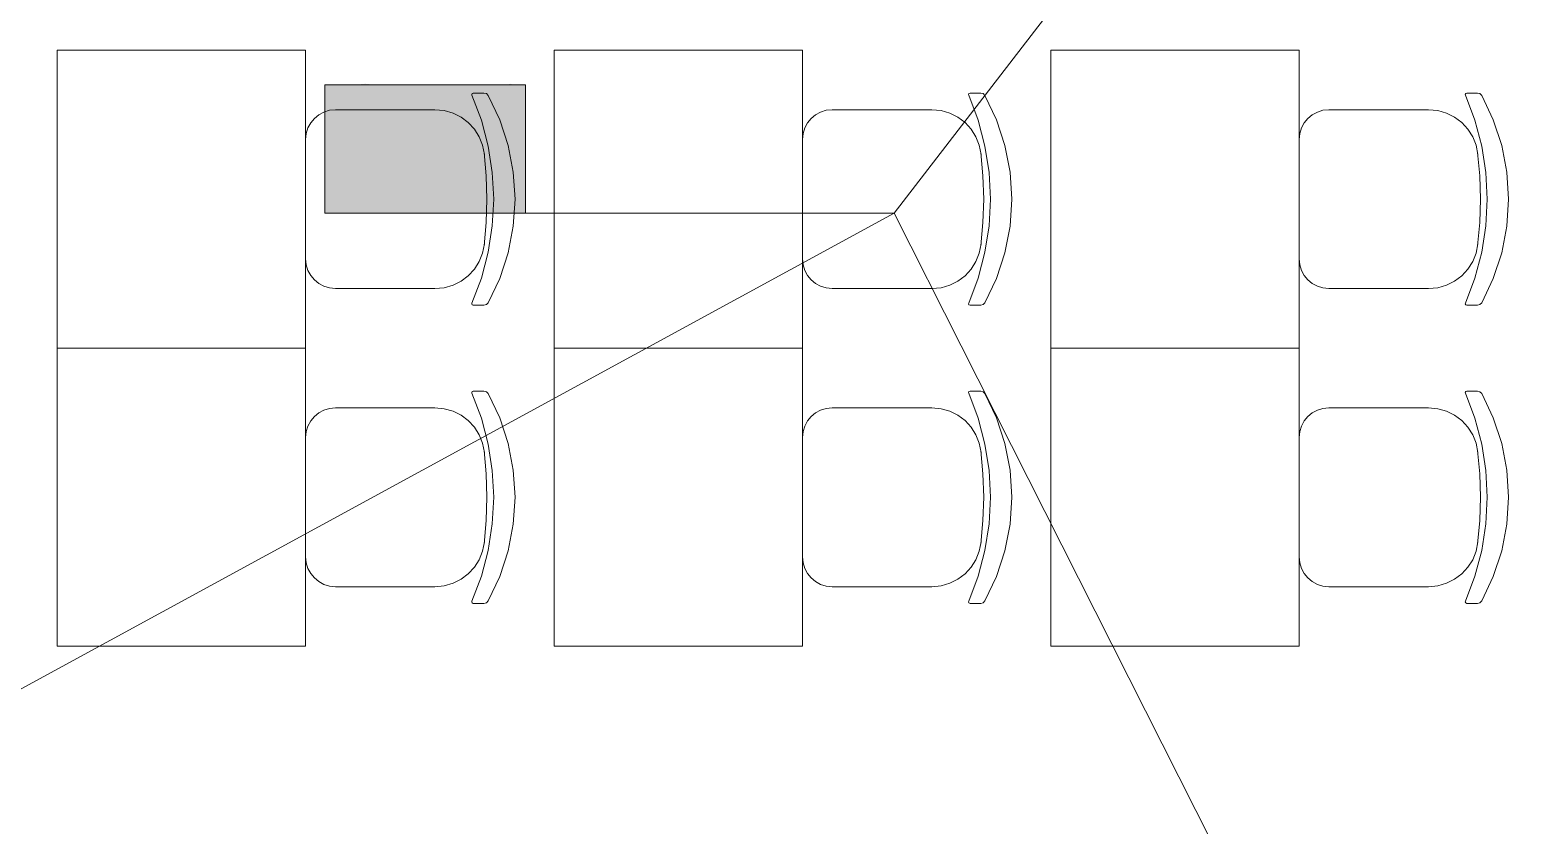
# Model space of a CAD drawing. Header units: millimetres. Extents: x 0 to 1189, y 0 to 841.
# Drawn here: x 567.72 to 597.88, y 332.33 to 348.33 of the extents above; entities that cross this region are included whole.
import ezdxf

# ---------------------------------------------------------------- set-up
doc = ezdxf.new("R2010")
doc.units = ezdxf.units.MM

msp = doc.modelspace()

# ---------------------------------------------------------------- hatches: boundary and pattern name
at = {"true_color": 0xffffff}
h = msp.add_hatch(color=7, dxfattribs=at)
h.dxf.hatch_style = 2
h.paths.add_polyline_path([(573.659876, 347.226301), (577.699883, 347.226301), (577.699883, 344.638297), (573.659876, 344.638297)])
h = msp.add_hatch(color=7, dxfattribs=at)
h.dxf.hatch_style = 2
h.paths.add_polyline_path([(573.659876, 347.226301), (577.699883, 347.226301), (577.699883, 344.638297), (573.659876, 344.638297)])
h = msp.add_hatch(color=7, dxfattribs=at)
h.dxf.hatch_style = 2
h.paths.add_polyline_path([(573.659876, 347.226301), (577.699883, 347.226301), (577.699883, 344.638297), (573.659876, 344.638297)])
at = {"true_color": 0x0077b0}
h = msp.add_hatch(color=144, dxfattribs=at)
h.paths.add_polyline_path([(574.870707, 345.831396), (574.870707, 346.638375), (574.841217, 346.795058), (574.752195, 346.926109), (574.623555, 347.012512), (574.467217, 347.041864), (574.310741, 347.012512), (574.179483, 346.926109), (574.092046, 346.795058), (574.063727, 346.638375), (574.063727, 345.831396), (574.092046, 345.675057), (574.179483, 345.546417), (574.310741, 345.457396), (574.467217, 345.427906), (574.623555, 345.457396), (574.752195, 345.546417), (574.841217, 345.675057)])
h.paths.add_polyline_path([(575.071349, 345.831396), (575.060195, 345.71074), (575.026769, 345.598714), (574.971122, 345.49568), (574.893306, 345.401999), (574.801538, 345.3247), (574.699485, 345.270189), (574.587821, 345.2379), (574.467217, 345.227264), (574.345485, 345.2379), (574.233777, 345.270189), (574.131579, 345.3247), (574.038371, 345.401999), (573.960641, 345.49568), (573.905184, 345.598714), (573.871948, 345.71074), (573.86088, 345.831396), (573.86088, 346.638375), (573.871948, 346.760107), (573.905184, 346.871814), (573.960641, 346.974013), (574.038371, 347.06722), (574.131579, 347.145036), (574.233777, 347.200683), (574.345485, 347.234109), (574.467217, 347.245263), (574.587873, 347.234152), (574.699899, 347.201028), (574.802933, 347.146199), (574.896614, 347.069976), (574.972518, 346.976339), (575.027183, 346.873192), (575.060247, 346.760538), (575.071349, 346.638375)])
h = msp.add_hatch(color=144, dxfattribs=at)
h.paths.add_polyline_path([(574.870707, 345.831396), (574.870707, 346.638375), (574.841217, 346.795058), (574.752195, 346.926109), (574.623555, 347.012512), (574.467217, 347.041864), (574.310741, 347.012512), (574.179483, 346.926109), (574.092046, 346.795058), (574.063727, 346.638375), (574.063727, 345.831396), (574.092046, 345.675057), (574.179483, 345.546417), (574.310741, 345.457396), (574.467217, 345.427906), (574.623555, 345.457396), (574.752195, 345.546417), (574.841217, 345.675057)])
h.paths.add_polyline_path([(575.071349, 345.831396), (575.060195, 345.71074), (575.026769, 345.598714), (574.971122, 345.49568), (574.893306, 345.401999), (574.801538, 345.3247), (574.699485, 345.270189), (574.587821, 345.2379), (574.467217, 345.227264), (574.345485, 345.2379), (574.233777, 345.270189), (574.131579, 345.3247), (574.038371, 345.401999), (573.960641, 345.49568), (573.905184, 345.598714), (573.871948, 345.71074), (573.86088, 345.831396), (573.86088, 346.638375), (573.871948, 346.760107), (573.905184, 346.871814), (573.960641, 346.974013), (574.038371, 347.06722), (574.131579, 347.145036), (574.233777, 347.200683), (574.345485, 347.234109), (574.467217, 347.245263), (574.587873, 347.234152), (574.699899, 347.201028), (574.802933, 347.146199), (574.896614, 347.069976), (574.972518, 346.976339), (575.027183, 346.873192), (575.060247, 346.760538), (575.071349, 346.638375)])
h = msp.add_hatch(color=144, dxfattribs=at)
h.paths.add_polyline_path([(574.870707, 345.831396), (574.870707, 346.638375), (574.841217, 346.795058), (574.752195, 346.926109), (574.623555, 347.012512), (574.467217, 347.041864), (574.310741, 347.012512), (574.179483, 346.926109), (574.092046, 346.795058), (574.063727, 346.638375), (574.063727, 345.831396), (574.092046, 345.675057), (574.179483, 345.546417), (574.310741, 345.457396), (574.467217, 345.427906), (574.623555, 345.457396), (574.752195, 345.546417), (574.841217, 345.675057)])
h.paths.add_polyline_path([(575.071349, 345.831396), (575.060195, 345.71074), (575.026769, 345.598714), (574.971122, 345.49568), (574.893306, 345.401999), (574.801538, 345.3247), (574.699485, 345.270189), (574.587821, 345.2379), (574.467217, 345.227264), (574.345485, 345.2379), (574.233777, 345.270189), (574.131579, 345.3247), (574.038371, 345.401999), (573.960641, 345.49568), (573.905184, 345.598714), (573.871948, 345.71074), (573.86088, 345.831396), (573.86088, 346.638375), (573.871948, 346.760107), (573.905184, 346.871814), (573.960641, 346.974013), (574.038371, 347.06722), (574.131579, 347.145036), (574.233777, 347.200683), (574.345485, 347.234109), (574.467217, 347.245263), (574.587873, 347.234152), (574.699899, 347.201028), (574.802933, 347.146199), (574.896614, 347.069976), (574.972518, 346.976339), (575.027183, 346.873192), (575.060247, 346.760538), (575.071349, 346.638375)])
h = msp.add_hatch(color=144, dxfattribs=at)
h.dxf.hatch_style = 2
h.paths.add_polyline_path([(577.293826, 346.900753), (577.062316, 346.669243), (576.99176, 346.638375), (576.915624, 346.663662), (576.890337, 346.739798), (576.918449, 346.810354), (577.31367, 347.205575), (577.35446, 347.234927), (577.39525, 347.245263), (577.471387, 347.2197), (577.496674, 347.143288), (577.496674, 345.325931), (577.471387, 345.251173), (577.39525, 345.227264), (577.319113, 345.251173), (577.293826, 345.325931)])
h = msp.add_hatch(color=144, dxfattribs=at)
h.dxf.hatch_style = 2
h.paths.add_polyline_path([(577.293826, 346.900753), (577.062316, 346.669243), (576.99176, 346.638375), (576.915624, 346.663662), (576.890337, 346.739798), (576.918449, 346.810354), (577.31367, 347.205575), (577.35446, 347.234927), (577.39525, 347.245263), (577.471387, 347.2197), (577.496674, 347.143288), (577.496674, 345.325931), (577.471387, 345.251173), (577.39525, 345.227264), (577.319113, 345.251173), (577.293826, 345.325931)])
h = msp.add_hatch(color=144, dxfattribs=at)
h.dxf.hatch_style = 2
h.paths.add_polyline_path([(577.293826, 346.900753), (577.062316, 346.669243), (576.99176, 346.638375), (576.915624, 346.663662), (576.890337, 346.739798), (576.918449, 346.810354), (577.31367, 347.205575), (577.35446, 347.234927), (577.39525, 347.245263), (577.471387, 347.2197), (577.496674, 347.143288), (577.496674, 345.325931), (577.471387, 345.251173), (577.39525, 345.227264), (577.319113, 345.251173), (577.293826, 345.325931)])
h = msp.add_hatch(color=144, dxfattribs=at)
h.dxf.hatch_style = 2
h.paths.add_polyline_path([(576.384247, 345.729421), (575.577268, 345.729421), (575.501131, 345.754983), (575.475844, 345.831396), (575.501131, 345.907532), (575.577268, 345.932819), (576.384247, 345.932819), (576.460383, 345.907532), (576.48567, 345.831396), (576.460383, 345.754983)])
h = msp.add_hatch(color=144, dxfattribs=at)
h.dxf.hatch_style = 2
h.paths.add_polyline_path([(576.384247, 345.729421), (575.577268, 345.729421), (575.501131, 345.754983), (575.475844, 345.831396), (575.501131, 345.907532), (575.577268, 345.932819), (576.384247, 345.932819), (576.460383, 345.907532), (576.48567, 345.831396), (576.460383, 345.754983)])
h = msp.add_hatch(color=144, dxfattribs=at)
h.dxf.hatch_style = 2
h.paths.add_polyline_path([(576.384247, 345.729421), (575.577268, 345.729421), (575.501131, 345.754983), (575.475844, 345.831396), (575.501131, 345.907532), (575.577268, 345.932819), (576.384247, 345.932819), (576.460383, 345.907532), (576.48567, 345.831396), (576.460383, 345.754983)])

# ---------------------------------------------------------------- linework, layer by layer
at = {"color": 144, "lineweight": 0, "true_color": 0x0077b0}
for points in [[(604.129923, 369.295335), (585.119894, 344.638297)], [(573.659876, 347.226301), (577.699883, 347.226301)], [(573.659876, 344.638297), (573.659876, 347.226301)], [(573.659876, 347.226301), (577.699883, 347.226301)], [(573.659876, 344.638297), (573.659876, 347.226301)], [(573.659876, 347.226301), (577.699883, 347.226301)], [(573.659876, 344.638297), (573.659876, 347.226301)], [(577.699883, 347.226301), (577.699883, 344.638297)], [(577.699883, 347.226301), (577.699883, 344.638297)], [(577.699883, 347.226301), (577.699883, 344.638297)], [(546.162834, 323.425265), (585.119894, 344.638297)], [(577.699883, 344.638297), (573.659876, 344.638297)], [(577.699883, 344.638297), (573.659876, 344.638297)], [(577.699883, 344.638297), (573.659876, 344.638297)], [(585.119894, 344.638297), (577.699883, 344.638297)], [(585.119894, 344.638297), (577.699883, 344.638297)], [(585.119894, 344.638297), (577.699883, 344.638297)], [(599.616916, 315.936253), (585.119894, 344.638297)]]:
    msp.add_lwpolyline(points, dxfattribs=at)
at = {"color": 253, "lineweight": 0, "true_color": 0x999999}
for points in [[(568.271868, 341.924293), (568.271868, 347.924302)], [(568.271868, 347.924302), (573.271876, 347.924302)], [(573.271876, 347.924302), (573.271876, 341.924293)], [(578.271883, 341.924293), (578.271883, 347.924302)], [(578.271883, 347.924302), (583.271891, 347.924302)], [(583.271891, 347.924302), (583.271891, 341.924293)], [(588.271899, 341.924293), (588.271899, 347.924302)], [(588.271899, 347.924302), (593.271906, 347.924302)], [(593.271906, 347.924302), (593.271906, 341.924293)], [(576.618881, 347.016301), (576.615881, 347.029301), (576.624506, 347.050676), (576.645881, 347.059301)], [(576.618881, 347.016301), (576.615881, 347.029301), (576.624506, 347.050676), (576.645881, 347.059301)], [(576.618881, 347.016301), (576.809241, 346.512659), (576.946256, 345.993174), (577.029085, 345.462252), (577.056882, 344.924298), (577.029085, 344.386484), (576.946256, 343.855796), (576.809241, 343.336358), (576.618881, 342.832294)], [(576.618881, 347.016301), (576.809241, 346.512659), (576.946256, 345.993174), (577.029085, 345.462252), (577.056882, 344.924298), (577.029085, 344.386484), (576.946256, 343.855796), (576.809241, 343.336358), (576.618881, 342.832294)], [(576.861881, 347.059301), (576.645881, 347.059301)], [(576.861881, 347.059301), (576.645881, 347.059301)], [(576.861881, 347.059301), (576.910756, 347.046676), (576.946881, 347.012301)], [(576.861881, 347.059301), (576.910756, 347.046676), (576.946881, 347.012301)], [(576.946881, 347.012301), (577.180601, 346.519269), (577.349632, 346.002799), (577.452288, 345.46908), (577.486882, 344.924298), (577.452288, 344.379937), (577.349632, 343.846171), (577.180601, 343.329467), (576.946881, 342.836294)], [(576.946881, 347.012301), (577.180601, 346.519269), (577.349632, 346.002799), (577.452288, 345.46908), (577.486882, 344.924298), (577.452288, 344.379937), (577.349632, 343.846171), (577.180601, 343.329467), (576.946881, 342.836294)], [(586.618896, 347.016301), (586.615896, 347.029301), (586.624521, 347.050676), (586.645896, 347.059301)], [(586.618896, 347.016301), (586.615896, 347.029301), (586.624521, 347.050676), (586.645896, 347.059301)], [(586.618896, 347.016301), (586.809256, 346.512659), (586.946272, 345.993174), (587.0291, 345.462252), (587.056897, 344.924298), (587.0291, 344.386484), (586.946272, 343.855796), (586.809256, 343.336358), (586.618896, 342.832294)], [(586.618896, 347.016301), (586.809256, 346.512659), (586.946272, 345.993174), (587.0291, 345.462252), (587.056897, 344.924298), (587.0291, 344.386484), (586.946272, 343.855796), (586.809256, 343.336358), (586.618896, 342.832294)], [(586.861897, 347.059301), (586.645896, 347.059301)], [(586.861897, 347.059301), (586.645896, 347.059301)], [(586.861897, 347.059301), (586.910772, 347.046676), (586.946897, 347.012301)], [(586.861897, 347.059301), (586.910772, 347.046676), (586.946897, 347.012301)], [(586.946897, 347.012301), (587.180616, 346.519269), (587.349647, 346.002799), (587.452304, 345.46908), (587.486898, 344.924298), (587.452304, 344.379937), (587.349647, 343.846171), (587.180616, 343.329467), (586.946897, 342.836294)], [(586.946897, 347.012301), (587.180616, 346.519269), (587.349647, 346.002799), (587.452304, 345.46908), (587.486898, 344.924298), (587.452304, 344.379937), (587.349647, 343.846171), (587.180616, 343.329467), (586.946897, 342.836294)], [(596.618911, 347.016301), (596.615911, 347.029301), (596.624537, 347.050676), (596.645912, 347.059301)], [(596.618911, 347.016301), (596.615911, 347.029301), (596.624537, 347.050676), (596.645912, 347.059301)], [(596.618911, 347.016301), (596.809271, 346.512659), (596.946287, 345.993174), (597.029115, 345.462252), (597.056912, 344.924298), (597.029115, 344.386484), (596.946287, 343.855796), (596.809271, 343.336358), (596.618911, 342.832294)], [(596.618911, 347.016301), (596.809271, 346.512659), (596.946287, 345.993174), (597.029115, 345.462252), (597.056912, 344.924298), (597.029115, 344.386484), (596.946287, 343.855796), (596.809271, 343.336358), (596.618911, 342.832294)], [(596.861912, 347.059301), (596.645912, 347.059301)], [(596.861912, 347.059301), (596.645912, 347.059301)], [(596.861912, 347.059301), (596.910787, 347.046676), (596.946912, 347.012301)], [(596.861912, 347.059301), (596.910787, 347.046676), (596.946912, 347.012301)], [(596.946912, 347.012301), (597.180631, 346.519269), (597.349663, 346.002799), (597.452319, 345.46908), (597.486913, 344.924298), (597.452319, 344.379937), (597.349663, 343.846171), (597.180631, 343.329467), (596.946912, 342.836294)], [(596.946912, 347.012301), (597.180631, 346.519269), (597.349663, 346.002799), (597.452319, 345.46908), (597.486913, 344.924298), (597.452319, 344.379937), (597.349663, 343.846171), (597.180631, 343.329467), (596.946912, 342.836294)], [(573.271876, 346.124299), (573.284081, 346.245401), (573.319079, 346.358112), (573.374444, 346.460042), (573.447751, 346.5488), (573.536574, 346.621996), (573.638486, 346.677238), (573.751062, 346.712136), (573.871877, 346.7243)], [(573.271876, 346.124299), (573.284081, 346.245401), (573.319079, 346.358112), (573.374444, 346.460042), (573.447751, 346.5488), (573.536574, 346.621996), (573.638486, 346.677238), (573.751062, 346.712136), (573.871877, 346.7243)], [(573.871877, 346.7243), (575.87488, 346.7243)], [(573.871877, 346.7243), (575.87488, 346.7243)], [(575.87488, 346.7243), (576.063116, 346.706587), (576.240021, 346.655535), (576.402136, 346.574271), (576.546006, 346.465925), (576.668172, 346.333626), (576.765178, 346.180503), (576.833567, 346.009684), (576.869881, 345.824299)], [(575.87488, 346.7243), (576.063116, 346.706587), (576.240021, 346.655535), (576.402136, 346.574271), (576.546006, 346.465925), (576.668172, 346.333626), (576.765178, 346.180503), (576.833567, 346.009684), (576.869881, 345.824299)], [(583.271891, 346.124299), (583.284096, 346.245401), (583.319094, 346.358112), (583.37446, 346.460042), (583.447766, 346.5488), (583.536589, 346.621996), (583.638501, 346.677238), (583.751077, 346.712136), (583.871892, 346.7243)], [(583.271891, 346.124299), (583.284096, 346.245401), (583.319094, 346.358112), (583.37446, 346.460042), (583.447766, 346.5488), (583.536589, 346.621996), (583.638501, 346.677238), (583.751077, 346.712136), (583.871892, 346.7243)], [(583.871892, 346.7243), (585.874895, 346.7243)], [(583.871892, 346.7243), (585.874895, 346.7243)], [(585.874895, 346.7243), (586.063132, 346.706587), (586.240036, 346.655535), (586.402152, 346.574271), (586.546021, 346.465925), (586.668187, 346.333626), (586.765193, 346.180503), (586.833582, 346.009684), (586.869897, 345.824299)], [(585.874895, 346.7243), (586.063132, 346.706587), (586.240036, 346.655535), (586.402152, 346.574271), (586.546021, 346.465925), (586.668187, 346.333626), (586.765193, 346.180503), (586.833582, 346.009684), (586.869897, 345.824299)], [(593.271906, 346.124299), (593.284111, 346.245401), (593.31911, 346.358112), (593.374475, 346.460042), (593.447782, 346.5488), (593.536604, 346.621996), (593.638516, 346.677238), (593.751093, 346.712136), (593.871907, 346.7243)], [(593.271906, 346.124299), (593.284111, 346.245401), (593.31911, 346.358112), (593.374475, 346.460042), (593.447782, 346.5488), (593.536604, 346.621996), (593.638516, 346.677238), (593.751093, 346.712136), (593.871907, 346.7243)], [(593.871907, 346.7243), (595.87491, 346.7243)], [(593.871907, 346.7243), (595.87491, 346.7243)], [(595.87491, 346.7243), (596.063147, 346.706587), (596.240052, 346.655535), (596.402167, 346.574271), (596.546036, 346.465925), (596.668203, 346.333626), (596.765209, 346.180503), (596.833597, 346.009684), (596.869912, 345.824299)], [(595.87491, 346.7243), (596.063147, 346.706587), (596.240052, 346.655535), (596.402167, 346.574271), (596.546036, 346.465925), (596.668203, 346.333626), (596.765209, 346.180503), (596.833597, 346.009684), (596.869912, 345.824299)], [(573.271876, 343.723296), (573.271876, 346.124299)], [(573.271876, 343.723296), (573.271876, 346.124299)], [(583.271891, 343.723296), (583.271891, 346.124299)], [(583.271891, 343.723296), (583.271891, 346.124299)], [(593.271906, 343.723296), (593.271906, 346.124299)], [(593.271906, 343.723296), (593.271906, 346.124299)], [(576.864881, 345.865299), (576.906756, 345.395923), (576.920881, 344.924298), (576.906756, 344.453047), (576.864881, 343.983296)], [(576.864881, 345.865299), (576.906756, 345.395923), (576.920881, 344.924298), (576.906756, 344.453047), (576.864881, 343.983296)], [(586.864897, 345.865299), (586.906772, 345.395923), (586.920897, 344.924298), (586.906772, 344.453047), (586.864897, 343.983296)], [(586.864897, 345.865299), (586.906772, 345.395923), (586.920897, 344.924298), (586.906772, 344.453047), (586.864897, 343.983296)], [(596.864912, 345.865299), (596.906787, 345.395923), (596.920912, 344.924298), (596.906787, 344.453047), (596.864912, 343.983296)], [(596.864912, 345.865299), (596.906787, 345.395923), (596.920912, 344.924298), (596.906787, 344.453047), (596.864912, 343.983296)], [(576.869881, 344.024296), (576.833567, 343.838911), (576.765178, 343.668093), (576.668172, 343.514969), (576.546006, 343.38267), (576.402136, 343.274324), (576.240021, 343.193061), (576.063116, 343.142008), (575.87488, 343.124295)], [(576.869881, 344.024296), (576.833567, 343.838911), (576.765178, 343.668093), (576.668172, 343.514969), (576.546006, 343.38267), (576.402136, 343.274324), (576.240021, 343.193061), (576.063116, 343.142008), (575.87488, 343.124295)], [(586.869897, 344.024296), (586.833582, 343.838911), (586.765193, 343.668093), (586.668187, 343.514969), (586.546021, 343.38267), (586.402152, 343.274324), (586.240036, 343.193061), (586.063132, 343.142008), (585.874895, 343.124295)], [(586.869897, 344.024296), (586.833582, 343.838911), (586.765193, 343.668093), (586.668187, 343.514969), (586.546021, 343.38267), (586.402152, 343.274324), (586.240036, 343.193061), (586.063132, 343.142008), (585.874895, 343.124295)], [(596.869912, 344.024296), (596.833597, 343.838911), (596.765209, 343.668093), (596.668203, 343.514969), (596.546036, 343.38267), (596.402167, 343.274324), (596.240052, 343.193061), (596.063147, 343.142008), (595.87491, 343.124295)], [(596.869912, 344.024296), (596.833597, 343.838911), (596.765209, 343.668093), (596.668203, 343.514969), (596.546036, 343.38267), (596.402167, 343.274324), (596.240052, 343.193061), (596.063147, 343.142008), (595.87491, 343.124295)], [(573.871877, 343.124295), (573.751062, 343.1365), (573.638486, 343.171498), (573.536574, 343.226863), (573.447751, 343.30017), (573.374444, 343.388993), (573.319079, 343.490905), (573.284081, 343.603481), (573.271876, 343.724296)], [(573.871877, 343.124295), (573.751062, 343.1365), (573.638486, 343.171498), (573.536574, 343.226863), (573.447751, 343.30017), (573.374444, 343.388993), (573.319079, 343.490905), (573.284081, 343.603481), (573.271876, 343.724296)], [(583.871892, 343.124295), (583.751077, 343.1365), (583.638501, 343.171498), (583.536589, 343.226863), (583.447766, 343.30017), (583.37446, 343.388993), (583.319094, 343.490905), (583.284096, 343.603481), (583.271891, 343.724296)], [(583.871892, 343.124295), (583.751077, 343.1365), (583.638501, 343.171498), (583.536589, 343.226863), (583.447766, 343.30017), (583.37446, 343.388993), (583.319094, 343.490905), (583.284096, 343.603481), (583.271891, 343.724296)], [(593.871907, 343.124295), (593.751093, 343.1365), (593.638516, 343.171498), (593.536604, 343.226863), (593.447782, 343.30017), (593.374475, 343.388993), (593.31911, 343.490905), (593.284111, 343.603481), (593.271906, 343.724296)], [(593.871907, 343.124295), (593.751093, 343.1365), (593.638516, 343.171498), (593.536604, 343.226863), (593.447782, 343.30017), (593.374475, 343.388993), (593.31911, 343.490905), (593.284111, 343.603481), (593.271906, 343.724296)], [(573.871877, 343.124295), (575.87488, 343.124295)], [(573.871877, 343.124295), (575.87488, 343.124295)], [(583.871892, 343.124295), (585.874895, 343.124295)], [(583.871892, 343.124295), (585.874895, 343.124295)], [(593.871907, 343.124295), (595.87491, 343.124295)], [(593.871907, 343.124295), (595.87491, 343.124295)], [(576.645881, 342.789294), (576.624506, 342.798294), (576.615881, 342.819294), (576.618881, 342.832294)], [(576.645881, 342.789294), (576.624506, 342.798294), (576.615881, 342.819294), (576.618881, 342.832294)], [(576.861881, 342.789294), (576.645881, 342.789294)], [(576.861881, 342.789294), (576.645881, 342.789294)], [(576.946881, 342.836294), (576.910756, 342.801919), (576.861881, 342.789294)], [(576.946881, 342.836294), (576.910756, 342.801919), (576.861881, 342.789294)], [(586.645896, 342.789294), (586.624521, 342.798294), (586.615896, 342.819294), (586.618896, 342.832294)], [(586.645896, 342.789294), (586.624521, 342.798294), (586.615896, 342.819294), (586.618896, 342.832294)], [(586.861897, 342.789294), (586.645896, 342.789294)], [(586.861897, 342.789294), (586.645896, 342.789294)], [(586.946897, 342.836294), (586.910772, 342.801919), (586.861897, 342.789294)], [(586.946897, 342.836294), (586.910772, 342.801919), (586.861897, 342.789294)], [(596.645912, 342.789294), (596.624537, 342.798294), (596.615911, 342.819294), (596.618911, 342.832294)], [(596.645912, 342.789294), (596.624537, 342.798294), (596.615911, 342.819294), (596.618911, 342.832294)], [(596.861912, 342.789294), (596.645912, 342.789294)], [(596.861912, 342.789294), (596.645912, 342.789294)], [(596.946912, 342.836294), (596.910787, 342.801919), (596.861912, 342.789294)], [(596.946912, 342.836294), (596.910787, 342.801919), (596.861912, 342.789294)], [(568.271868, 335.924284), (568.271868, 341.924293)], [(568.271868, 341.924293), (573.271876, 341.924293)], [(573.271876, 341.924293), (568.271868, 341.924293)], [(573.271876, 341.924293), (573.271876, 335.924284)], [(578.271883, 335.924284), (578.271883, 341.924293)], [(578.271883, 341.924293), (583.271891, 341.924293)], [(583.271891, 341.924293), (578.271883, 341.924293)], [(583.271891, 341.924293), (583.271891, 335.924284)], [(588.271899, 335.924284), (588.271899, 341.924293)], [(588.271899, 341.924293), (593.271906, 341.924293)], [(593.271906, 341.924293), (588.271899, 341.924293)], [(593.271906, 341.924293), (593.271906, 335.924284)], [(576.618881, 341.016292), (576.615881, 341.029292), (576.624506, 341.050667), (576.645881, 341.059292)], [(576.618881, 341.016292), (576.615881, 341.029292), (576.624506, 341.050667), (576.645881, 341.059292)], [(576.618881, 341.016292), (576.809241, 340.51265), (576.946256, 339.993165), (577.029085, 339.462242), (577.056882, 338.924288), (577.029085, 338.386475), (576.946256, 337.855787), (576.809241, 337.336349), (576.618881, 336.832285)], [(576.618881, 341.016292), (576.809241, 340.51265), (576.946256, 339.993165), (577.029085, 339.462242), (577.056882, 338.924288), (577.029085, 338.386475), (576.946256, 337.855787), (576.809241, 337.336349), (576.618881, 336.832285)], [(576.861881, 341.059292), (576.645881, 341.059292)], [(576.861881, 341.059292), (576.645881, 341.059292)], [(576.861881, 341.059292), (576.910756, 341.046667), (576.946881, 341.012292)], [(576.861881, 341.059292), (576.910756, 341.046667), (576.946881, 341.012292)], [(576.946881, 341.012292), (577.180601, 340.51926), (577.349632, 340.00279), (577.452288, 339.469071), (577.486882, 338.924288), (577.452288, 338.379928), (577.349632, 337.846162), (577.180601, 337.329458), (576.946881, 336.836285)], [(576.946881, 341.012292), (577.180601, 340.51926), (577.349632, 340.00279), (577.452288, 339.469071), (577.486882, 338.924288), (577.452288, 338.379928), (577.349632, 337.846162), (577.180601, 337.329458), (576.946881, 336.836285)], [(586.618896, 341.016292), (586.615896, 341.029292), (586.624521, 341.050667), (586.645896, 341.059292)], [(586.618896, 341.016292), (586.615896, 341.029292), (586.624521, 341.050667), (586.645896, 341.059292)], [(586.618896, 341.016292), (586.809256, 340.51265), (586.946272, 339.993165), (587.0291, 339.462242), (587.056897, 338.924288), (587.0291, 338.386475), (586.946272, 337.855787), (586.809256, 337.336349), (586.618896, 336.832285)], [(586.618896, 341.016292), (586.809256, 340.51265), (586.946272, 339.993165), (587.0291, 339.462242), (587.056897, 338.924288), (587.0291, 338.386475), (586.946272, 337.855787), (586.809256, 337.336349), (586.618896, 336.832285)], [(586.861897, 341.059292), (586.645896, 341.059292)], [(586.861897, 341.059292), (586.645896, 341.059292)], [(586.861897, 341.059292), (586.910772, 341.046667), (586.946897, 341.012292)], [(586.861897, 341.059292), (586.910772, 341.046667), (586.946897, 341.012292)], [(586.946897, 341.012292), (587.180616, 340.51926), (587.349647, 340.00279), (587.452304, 339.469071), (587.486898, 338.924288), (587.452304, 338.379928), (587.349647, 337.846162), (587.180616, 337.329458), (586.946897, 336.836285)], [(586.946897, 341.012292), (587.180616, 340.51926), (587.349647, 340.00279), (587.452304, 339.469071), (587.486898, 338.924288), (587.452304, 338.379928), (587.349647, 337.846162), (587.180616, 337.329458), (586.946897, 336.836285)], [(596.618911, 341.016292), (596.615911, 341.029292), (596.624537, 341.050667), (596.645912, 341.059292)], [(596.618911, 341.016292), (596.615911, 341.029292), (596.624537, 341.050667), (596.645912, 341.059292)], [(596.618911, 341.016292), (596.809271, 340.51265), (596.946287, 339.993165), (597.029115, 339.462242), (597.056912, 338.924288), (597.029115, 338.386475), (596.946287, 337.855787), (596.809271, 337.336349), (596.618911, 336.832285)], [(596.618911, 341.016292), (596.809271, 340.51265), (596.946287, 339.993165), (597.029115, 339.462242), (597.056912, 338.924288), (597.029115, 338.386475), (596.946287, 337.855787), (596.809271, 337.336349), (596.618911, 336.832285)], [(596.861912, 341.059292), (596.645912, 341.059292)], [(596.861912, 341.059292), (596.645912, 341.059292)], [(596.861912, 341.059292), (596.910787, 341.046667), (596.946912, 341.012292)], [(596.861912, 341.059292), (596.910787, 341.046667), (596.946912, 341.012292)], [(596.946912, 341.012292), (597.180631, 340.51926), (597.349663, 340.00279), (597.452319, 339.469071), (597.486913, 338.924288), (597.452319, 338.379928), (597.349663, 337.846162), (597.180631, 337.329458), (596.946912, 336.836285)], [(596.946912, 341.012292), (597.180631, 340.51926), (597.349663, 340.00279), (597.452319, 339.469071), (597.486913, 338.924288), (597.452319, 338.379928), (597.349663, 337.846162), (597.180631, 337.329458), (596.946912, 336.836285)], [(573.271876, 340.12429), (573.284081, 340.245392), (573.319079, 340.358103), (573.374444, 340.460033), (573.447751, 340.548791), (573.536574, 340.621986), (573.638486, 340.677229), (573.751062, 340.712127), (573.871877, 340.724291)], [(573.271876, 340.12429), (573.284081, 340.245392), (573.319079, 340.358103), (573.374444, 340.460033), (573.447751, 340.548791), (573.536574, 340.621986), (573.638486, 340.677229), (573.751062, 340.712127), (573.871877, 340.724291)], [(573.871877, 340.724291), (575.87488, 340.724291)], [(573.871877, 340.724291), (575.87488, 340.724291)], [(575.87488, 340.724291), (576.063116, 340.706578), (576.240021, 340.655526), (576.402136, 340.574262), (576.546006, 340.465916), (576.668172, 340.333617), (576.765178, 340.180494), (576.833567, 340.009675), (576.869881, 339.82429)], [(575.87488, 340.724291), (576.063116, 340.706578), (576.240021, 340.655526), (576.402136, 340.574262), (576.546006, 340.465916), (576.668172, 340.333617), (576.765178, 340.180494), (576.833567, 340.009675), (576.869881, 339.82429)], [(583.271891, 340.12429), (583.284096, 340.245392), (583.319094, 340.358103), (583.37446, 340.460033), (583.447766, 340.548791), (583.536589, 340.621986), (583.638501, 340.677229), (583.751077, 340.712127), (583.871892, 340.724291)], [(583.271891, 340.12429), (583.284096, 340.245392), (583.319094, 340.358103), (583.37446, 340.460033), (583.447766, 340.548791), (583.536589, 340.621986), (583.638501, 340.677229), (583.751077, 340.712127), (583.871892, 340.724291)], [(583.871892, 340.724291), (585.874895, 340.724291)], [(583.871892, 340.724291), (585.874895, 340.724291)], [(585.874895, 340.724291), (586.063132, 340.706578), (586.240036, 340.655526), (586.402152, 340.574262), (586.546021, 340.465916), (586.668187, 340.333617), (586.765193, 340.180494), (586.833582, 340.009675), (586.869897, 339.82429)], [(585.874895, 340.724291), (586.063132, 340.706578), (586.240036, 340.655526), (586.402152, 340.574262), (586.546021, 340.465916), (586.668187, 340.333617), (586.765193, 340.180494), (586.833582, 340.009675), (586.869897, 339.82429)], [(593.271906, 340.12429), (593.284111, 340.245392), (593.31911, 340.358103), (593.374475, 340.460033), (593.447782, 340.548791), (593.536604, 340.621986), (593.638516, 340.677229), (593.751093, 340.712127), (593.871907, 340.724291)], [(593.271906, 340.12429), (593.284111, 340.245392), (593.31911, 340.358103), (593.374475, 340.460033), (593.447782, 340.548791), (593.536604, 340.621986), (593.638516, 340.677229), (593.751093, 340.712127), (593.871907, 340.724291)], [(593.871907, 340.724291), (595.87491, 340.724291)], [(593.871907, 340.724291), (595.87491, 340.724291)], [(595.87491, 340.724291), (596.063147, 340.706578), (596.240052, 340.655526), (596.402167, 340.574262), (596.546036, 340.465916), (596.668203, 340.333617), (596.765209, 340.180494), (596.833597, 340.009675), (596.869912, 339.82429)], [(595.87491, 340.724291), (596.063147, 340.706578), (596.240052, 340.655526), (596.402167, 340.574262), (596.546036, 340.465916), (596.668203, 340.333617), (596.765209, 340.180494), (596.833597, 340.009675), (596.869912, 339.82429)], [(573.271876, 337.723287), (573.271876, 340.12429)], [(573.271876, 337.723287), (573.271876, 340.12429)], [(583.271891, 337.723287), (583.271891, 340.12429)], [(583.271891, 337.723287), (583.271891, 340.12429)], [(593.271906, 337.723287), (593.271906, 340.12429)], [(593.271906, 337.723287), (593.271906, 340.12429)], [(576.864881, 339.86529), (576.906756, 339.395914), (576.920881, 338.924288), (576.906756, 338.453038), (576.864881, 337.983287)], [(576.864881, 339.86529), (576.906756, 339.395914), (576.920881, 338.924288), (576.906756, 338.453038), (576.864881, 337.983287)], [(586.864897, 339.86529), (586.906772, 339.395914), (586.920897, 338.924288), (586.906772, 338.453038), (586.864897, 337.983287)], [(586.864897, 339.86529), (586.906772, 339.395914), (586.920897, 338.924288), (586.906772, 338.453038), (586.864897, 337.983287)], [(596.864912, 339.86529), (596.906787, 339.395914), (596.920912, 338.924288), (596.906787, 338.453038), (596.864912, 337.983287)], [(596.864912, 339.86529), (596.906787, 339.395914), (596.920912, 338.924288), (596.906787, 338.453038), (596.864912, 337.983287)], [(576.869881, 338.024287), (576.833567, 337.838902), (576.765178, 337.668083), (576.668172, 337.51496), (576.546006, 337.382661), (576.402136, 337.274315), (576.240021, 337.193051), (576.063116, 337.141999), (575.87488, 337.124286)], [(576.869881, 338.024287), (576.833567, 337.838902), (576.765178, 337.668083), (576.668172, 337.51496), (576.546006, 337.382661), (576.402136, 337.274315), (576.240021, 337.193051), (576.063116, 337.141999), (575.87488, 337.124286)], [(586.869897, 338.024287), (586.833582, 337.838902), (586.765193, 337.668083), (586.668187, 337.51496), (586.546021, 337.382661), (586.402152, 337.274315), (586.240036, 337.193051), (586.063132, 337.141999), (585.874895, 337.124286)], [(586.869897, 338.024287), (586.833582, 337.838902), (586.765193, 337.668083), (586.668187, 337.51496), (586.546021, 337.382661), (586.402152, 337.274315), (586.240036, 337.193051), (586.063132, 337.141999), (585.874895, 337.124286)], [(596.869912, 338.024287), (596.833597, 337.838902), (596.765209, 337.668083), (596.668203, 337.51496), (596.546036, 337.382661), (596.402167, 337.274315), (596.240052, 337.193051), (596.063147, 337.141999), (595.87491, 337.124286)], [(596.869912, 338.024287), (596.833597, 337.838902), (596.765209, 337.668083), (596.668203, 337.51496), (596.546036, 337.382661), (596.402167, 337.274315), (596.240052, 337.193051), (596.063147, 337.141999), (595.87491, 337.124286)], [(573.871877, 337.124286), (573.751062, 337.136491), (573.638486, 337.171489), (573.536574, 337.226854), (573.447751, 337.300161), (573.374444, 337.388983), (573.319079, 337.490896), (573.284081, 337.603472), (573.271876, 337.724287)], [(573.871877, 337.124286), (573.751062, 337.136491), (573.638486, 337.171489), (573.536574, 337.226854), (573.447751, 337.300161), (573.374444, 337.388983), (573.319079, 337.490896), (573.284081, 337.603472), (573.271876, 337.724287)], [(583.871892, 337.124286), (583.751077, 337.136491), (583.638501, 337.171489), (583.536589, 337.226854), (583.447766, 337.300161), (583.37446, 337.388983), (583.319094, 337.490896), (583.284096, 337.603472), (583.271891, 337.724287)], [(583.871892, 337.124286), (583.751077, 337.136491), (583.638501, 337.171489), (583.536589, 337.226854), (583.447766, 337.300161), (583.37446, 337.388983), (583.319094, 337.490896), (583.284096, 337.603472), (583.271891, 337.724287)], [(593.871907, 337.124286), (593.751093, 337.136491), (593.638516, 337.171489), (593.536604, 337.226854), (593.447782, 337.300161), (593.374475, 337.388983), (593.31911, 337.490896), (593.284111, 337.603472), (593.271906, 337.724287)], [(593.871907, 337.124286), (593.751093, 337.136491), (593.638516, 337.171489), (593.536604, 337.226854), (593.447782, 337.300161), (593.374475, 337.388983), (593.31911, 337.490896), (593.284111, 337.603472), (593.271906, 337.724287)], [(573.871877, 337.124286), (575.87488, 337.124286)], [(573.871877, 337.124286), (575.87488, 337.124286)], [(583.871892, 337.124286), (585.874895, 337.124286)], [(583.871892, 337.124286), (585.874895, 337.124286)], [(593.871907, 337.124286), (595.87491, 337.124286)], [(593.871907, 337.124286), (595.87491, 337.124286)], [(576.645881, 336.789285), (576.624506, 336.798285), (576.615881, 336.819285), (576.618881, 336.832285)], [(576.645881, 336.789285), (576.624506, 336.798285), (576.615881, 336.819285), (576.618881, 336.832285)], [(576.861881, 336.789285), (576.645881, 336.789285)], [(576.861881, 336.789285), (576.645881, 336.789285)], [(576.946881, 336.836285), (576.910756, 336.80191), (576.861881, 336.789285)], [(576.946881, 336.836285), (576.910756, 336.80191), (576.861881, 336.789285)], [(586.645896, 336.789285), (586.624521, 336.798285), (586.615896, 336.819285), (586.618896, 336.832285)], [(586.645896, 336.789285), (586.624521, 336.798285), (586.615896, 336.819285), (586.618896, 336.832285)], [(586.861897, 336.789285), (586.645896, 336.789285)], [(586.861897, 336.789285), (586.645896, 336.789285)], [(586.946897, 336.836285), (586.910772, 336.80191), (586.861897, 336.789285)], [(586.946897, 336.836285), (586.910772, 336.80191), (586.861897, 336.789285)], [(596.645912, 336.789285), (596.624537, 336.798285), (596.615911, 336.819285), (596.618911, 336.832285)], [(596.645912, 336.789285), (596.624537, 336.798285), (596.615911, 336.819285), (596.618911, 336.832285)], [(596.861912, 336.789285), (596.645912, 336.789285)], [(596.861912, 336.789285), (596.645912, 336.789285)], [(596.946912, 336.836285), (596.910787, 336.80191), (596.861912, 336.789285)], [(596.946912, 336.836285), (596.910787, 336.80191), (596.861912, 336.789285)], [(573.271876, 335.924284), (568.271868, 335.924284)], [(583.271891, 335.924284), (578.271883, 335.924284)], [(593.271906, 335.924284), (588.271899, 335.924284)]]:
    msp.add_lwpolyline(points, dxfattribs=at)

doc.saveas('drawing.dxf')
